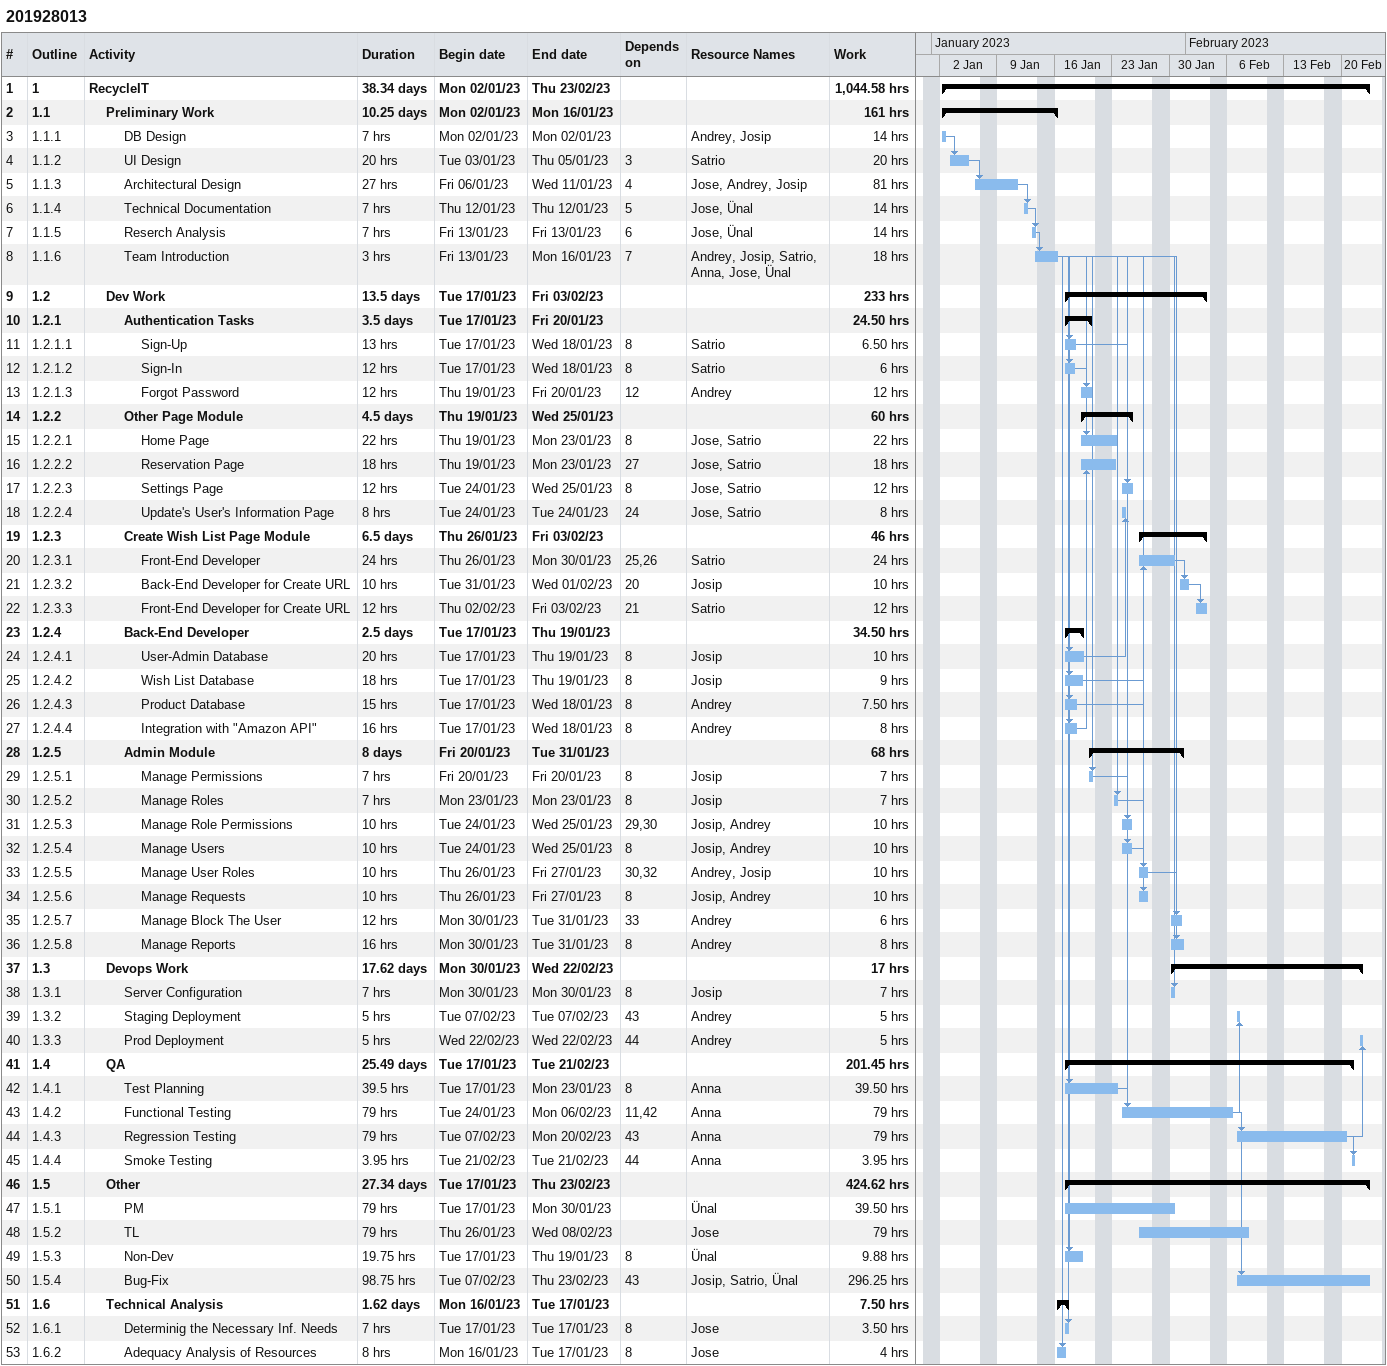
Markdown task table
201928013

| ID | WBS | Task | Duration | Start | Finish | Predecessors | Resources | Work (h) |
|---|---|---|---|---|---|---|---|---|
| 1 | 1 | **RecycleIT** | 38.34d | 2023-01-02 | 2023-02-23 |  |  | 1044.58 |
| 2 | 1.1 | **Preliminary Work** | 10.25d | 2023-01-02 | 2023-01-16 |  |  | 161 |
| 3 | 1.1.1 | DB Design | 7h | 2023-01-02 | 2023-01-02 |  | Andrey, Josip | 14 |
| 4 | 1.1.2 | UI Design | 20h | 2023-01-03 | 2023-01-05 | 3 | Satrio | 20 |
| 5 | 1.1.3 | Architectural Design | 27h | 2023-01-06 | 2023-01-11 | 4 | Jose, Andrey, Josip | 81 |
| 6 | 1.1.4 | Technical Documentation | 7h | 2023-01-12 | 2023-01-12 | 5 | Jose, Ünal | 14 |
| 7 | 1.1.5 | Reserch Analysis | 7h | 2023-01-13 | 2023-01-13 | 6 | Jose, Ünal | 14 |
| 8 | 1.1.6 | Team Introduction | 3h | 2023-01-13 | 2023-01-16 | 7 | Andrey, Josip, Satrio, Anna, Jose, Ünal | 18 |
| 9 | 1.2 | **Dev Work** | 13.5d | 2023-01-17 | 2023-02-03 |  |  | 233 |
| 10 | 1.2.1 | **Authentication Tasks** | 3.5d | 2023-01-17 | 2023-01-20 |  |  | 24.50 |
| 11 | 1.2.1.1 | Sign-Up | 13h | 2023-01-17 | 2023-01-18 | 8 | Satrio | 6.50 |
| 12 | 1.2.1.2 | Sign-In | 12h | 2023-01-17 | 2023-01-18 | 8 | Satrio | 6 |
| 13 | 1.2.1.3 | Forgot Password | 12h | 2023-01-19 | 2023-01-20 | 12 | Andrey | 12 |
| 14 | 1.2.2 | **Other Page Module** | 4.5d | 2023-01-19 | 2023-01-25 |  |  | 60 |
| 15 | 1.2.2.1 | Home Page | 22h | 2023-01-19 | 2023-01-23 | 8 | Jose, Satrio | 22 |
| 16 | 1.2.2.2 | Reservation Page | 18h | 2023-01-19 | 2023-01-23 | 27 | Jose, Satrio | 18 |
| 17 | 1.2.2.3 | Settings Page | 12h | 2023-01-24 | 2023-01-25 | 8 | Jose, Satrio | 12 |
| 18 | 1.2.2.4 | Update's User's Information Page | 8h | 2023-01-24 | 2023-01-24 | 24 | Jose, Satrio | 8 |
| 19 | 1.2.3 | **Create Wish List Page Module** | 6.5d | 2023-01-26 | 2023-02-03 |  |  | 46 |
| 20 | 1.2.3.1 | Front-End Developer | 24h | 2023-01-26 | 2023-01-30 | 25, 26 | Satrio | 24 |
| 21 | 1.2.3.2 | Back-End Developer for Create URL | 10h | 2023-01-31 | 2023-02-01 | 20 | Josip | 10 |
| 22 | 1.2.3.3 | Front-End Developer for Create URL | 12h | 2023-02-02 | 2023-02-03 | 21 | Satrio | 12 |
| 23 | 1.2.4 | **Back-End Developer** | 2.5d | 2023-01-17 | 2023-01-19 |  |  | 34.50 |
| 24 | 1.2.4.1 | User-Admin Database | 20h | 2023-01-17 | 2023-01-19 | 8 | Josip | 10 |
| 25 | 1.2.4.2 | Wish List Database | 18h | 2023-01-17 | 2023-01-19 | 8 | Josip | 9 |
| 26 | 1.2.4.3 | Product Database | 15h | 2023-01-17 | 2023-01-18 | 8 | Andrey | 7.50 |
| 27 | 1.2.4.4 | Integration with "Amazon API" | 16h | 2023-01-17 | 2023-01-18 | 8 | Andrey | 8 |
| 28 | 1.2.5 | **Admin Module** | 8d | 2023-01-20 | 2023-01-31 |  |  | 68 |
| 29 | 1.2.5.1 | Manage Permissions | 7h | 2023-01-20 | 2023-01-20 | 8 | Josip | 7 |
| 30 | 1.2.5.2 | Manage Roles | 7h | 2023-01-23 | 2023-01-23 | 8 | Josip | 7 |
| 31 | 1.2.5.3 | Manage Role Permissions | 10h | 2023-01-24 | 2023-01-25 | 29, 30 | Josip, Andrey | 10 |
| 32 | 1.2.5.4 | Manage Users | 10h | 2023-01-24 | 2023-01-25 | 8 | Josip, Andrey | 10 |
| 33 | 1.2.5.5 | Manage User Roles | 10h | 2023-01-26 | 2023-01-27 | 30, 32 | Andrey, Josip | 10 |
| 34 | 1.2.5.6 | Manage Requests | 10h | 2023-01-26 | 2023-01-27 | 8 | Josip, Andrey | 10 |
| 35 | 1.2.5.7 | Manage Block The User | 12h | 2023-01-30 | 2023-01-31 | 33 | Andrey | 6 |
| 36 | 1.2.5.8 | Manage Reports | 16h | 2023-01-30 | 2023-01-31 | 8 | Andrey | 8 |
| 37 | 1.3 | **Devops Work** | 17.62d | 2023-01-30 | 2023-02-22 |  |  | 17 |
| 38 | 1.3.1 | Server Configuration | 7h | 2023-01-30 | 2023-01-30 | 8 | Josip | 7 |
| 39 | 1.3.2 | Staging Deployment | 5h | 2023-02-07 | 2023-02-07 | 43 | Andrey | 5 |
| 40 | 1.3.3 | Prod Deployment | 5h | 2023-02-22 | 2023-02-22 | 44 | Andrey | 5 |
| 41 | 1.4 | **QA** | 25.49d | 2023-01-17 | 2023-02-21 |  |  | 201.45 |
| 42 | 1.4.1 | Test Planning | 39.5h | 2023-01-17 | 2023-01-23 | 8 | Anna | 39.50 |
| 43 | 1.4.2 | Functional Testing | 79h | 2023-01-24 | 2023-02-06 | 11, 42 | Anna | 79 |
| 44 | 1.4.3 | Regression Testing | 79h | 2023-02-07 | 2023-02-20 | 43 | Anna | 79 |
| 45 | 1.4.4 | Smoke Testing | 3.95h | 2023-02-21 | 2023-02-21 | 44 | Anna | 3.95 |
| 46 | 1.5 | **Other** | 27.34d | 2023-01-17 | 2023-02-23 |  |  | 424.62 |
| 47 | 1.5.1 | PM | 79h | 2023-01-17 | 2023-01-30 |  | Ünal | 39.50 |
| 48 | 1.5.2 | TL | 79h | 2023-01-26 | 2023-02-08 |  | Jose | 79 |
| 49 | 1.5.3 | Non-Dev | 19.75h | 2023-01-17 | 2023-01-19 | 8 | Ünal | 9.88 |
| 50 | 1.5.4 | Bug-Fix | 98.75h | 2023-02-07 | 2023-02-23 | 43 | Josip, Satrio, Ünal | 296.25 |
| 51 | 1.6 | **Technical Analysis** | 1.62d | 2023-01-16 | 2023-01-17 |  |  | 7.50 |
| 52 | 1.6.1 | Determinig the Necessary Inf. Needs | 7h | 2023-01-17 | 2023-01-17 | 8 | Jose | 3.50 |
| 53 | 1.6.2 | Adequacy Analysis of Resources | 8h | 2023-01-16 | 2023-01-17 | 8 | Jose | 4 |
